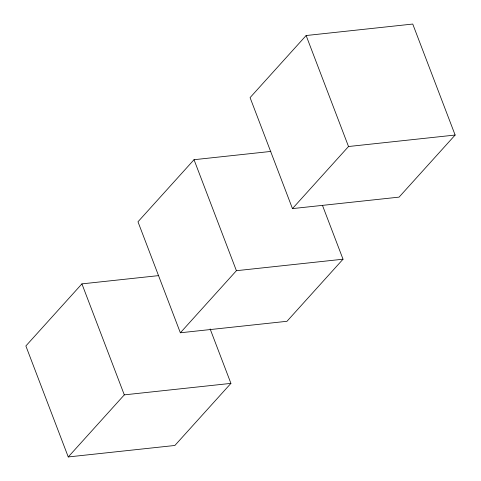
<?xml version="1.0" encoding="UTF-8"?>
<svg xmlns="http://www.w3.org/2000/svg" width="481" height="481" viewBox="0 0 481 481"><rect width="100%" height="100%" fill="white"/><g stroke="black" fill="none" stroke-linecap="round" stroke-linejoin="round"><path stroke-width="0.72" d="M158.712 275.607L81.92 283.874L25.866 345.959L68.254 456.95L174.868 445.472L230.922 383.381L210.131 328.938M270.821 151.431L194.029 159.704L137.975 221.789L180.357 332.78L286.971 321.296L343.025 259.211L322.498 205.459M306.132 35.528L250.078 97.619L292.46 208.604L399.08 197.126L455.134 135.041L412.746 24.05L306.132 35.528L348.515 146.519L292.46 208.604M68.254 456.95L124.302 394.865L230.922 383.381M180.357 332.78L236.411 270.695L343.025 259.211M348.515 146.519L455.134 135.041M194.029 159.704L236.411 270.695M81.92 283.874L124.302 394.865"/></g></svg>
